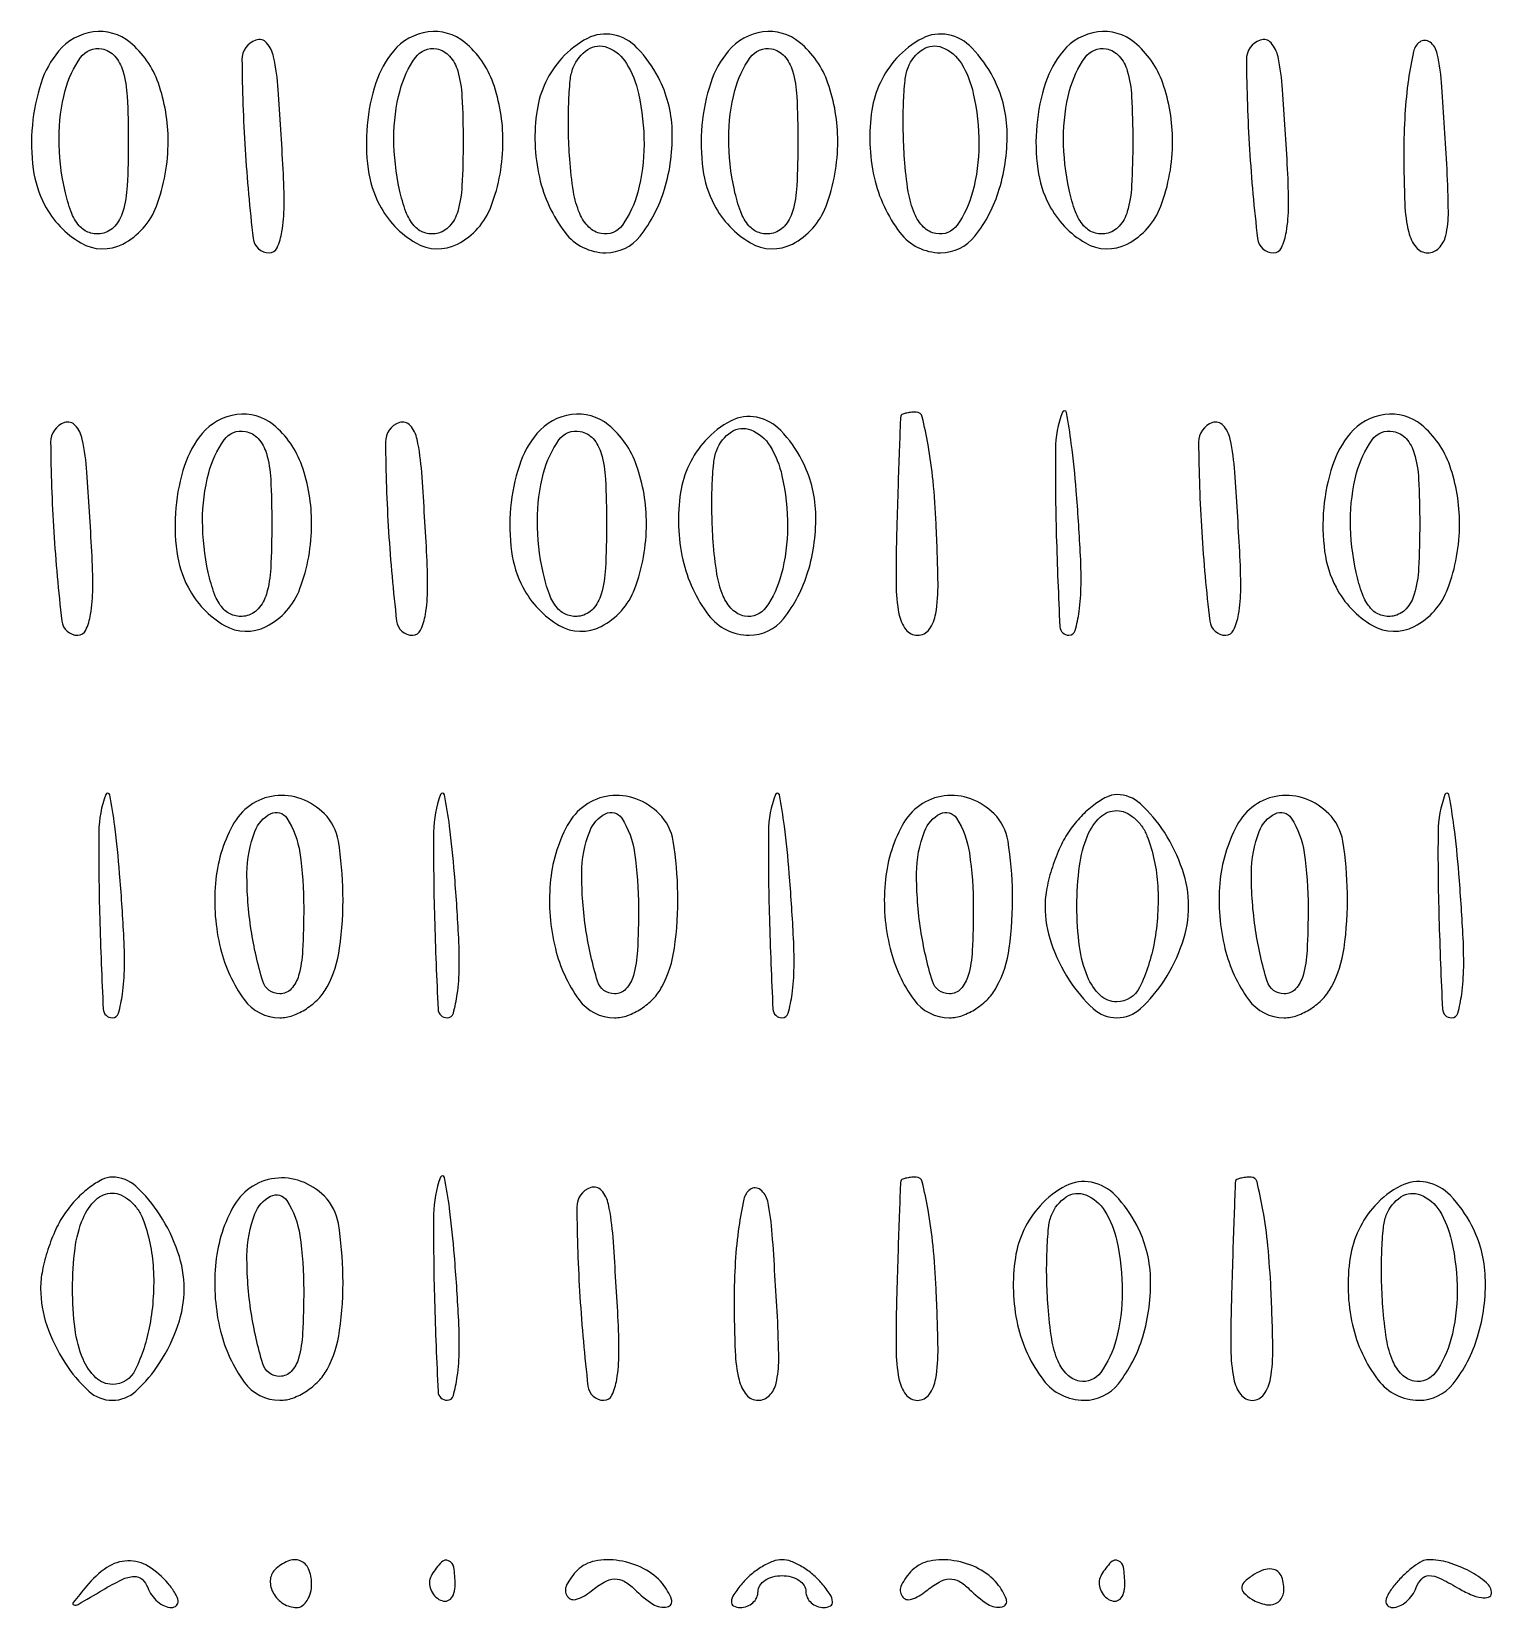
# Model space of a CAD drawing. Extents: x 3 to 461, y 1 to 447.
# Drawn here: x 168.4 to 260, y 252 to 350.9 of the extents above; entities that cross this region are included whole.
import ezdxf

# ---------------------------------------------------------------- set-up
doc = ezdxf.new("R2010")
doc.units = 0

msp = doc.modelspace()

# ---------------------------------------------------------------- linework, layer by layer
for points in [[(170.128383, 349.654692, 0.094502), (169.029005, 347.662605, 0.056296), (168.480181, 345.001153, 0.055896), (168.537255, 342.255785, 0.087426), (169.249263, 340.008858, 0.141095), (171.527863, 337.619235, 0.256504), (174.150066, 337.549324, 0.186428), (176.262851, 339.926188, 0.089745), (177, 344, 0.083882), (176.383884, 347.646661, 0.137736), (174.606715, 350.197571, 0.207897), (172.303572, 350.856354, 0.188878)], [(182.5, 350.346807, 0.322756), (181.629225, 349.118613, 0.013709), (181.826833, 343.488755, 0.013518), (182.329002, 337.895218, 0.380316), (183.335327, 336.999378, 0.293132), (183.829433, 337.315913, 0.066457), (184.135998, 338.313894, 0.040687), (184.271923, 339.928477, 0.014401), (184.211239, 342.249378, 0.003469), (183.902462, 347.233127, 0.034877), (183.614867, 349.295715, 0.129863), (183.175309, 350.168494, 0.302673)], [(191.128383, 349.654692, 0.094502), (190.029005, 347.662605, 0.056296), (189.480181, 345.001153, 0.055896), (189.537255, 342.255785, 0.087426), (190.249263, 340.008858, 0.141095), (192.527863, 337.619235, 0.256504), (195.150066, 337.549324, 0.186428), (197.262851, 339.926188, 0.089745), (198, 344, 0.083882), (197.383884, 347.646661, 0.137736), (195.606715, 350.197571, 0.207897), (193.303572, 350.856354, 0.188878)], [(201.688493, 349.208283, 0.146573), (200.136518, 345.949737, 0.094226), (200.281883, 341.735413, 0.106996), (201.895251, 338.268519, 0.234686), (204.448984, 337, 0.229487), (206.59742, 338.040897, 0.094441), (208.130897, 340.98537, 0.08186), (208.613628, 344.722252, 0.112064), (207.750737, 347.991142, 0.070025), (206.423297, 349.846215, 0.154137), (204.912836, 350.679258, 0.170459), (203.30555, 350.453521, 0.089746)], [(212.128383, 349.654692, 0.094502), (211.029005, 347.662605, 0.056296), (210.480181, 345.001153, 0.055896), (210.537255, 342.255785, 0.087426), (211.249263, 340.008858, 0.141095), (213.527863, 337.619235, 0.256504), (216.150066, 337.549324, 0.186428), (218.262851, 339.926188, 0.089745), (219, 344, 0.083882), (218.383884, 347.646661, 0.137736), (216.606715, 350.197571, 0.207897), (214.303572, 350.856354, 0.188878)], [(222.688493, 349.208283, 0.146573), (221.136518, 345.949737, 0.094226), (221.281883, 341.735413, 0.106996), (222.895251, 338.268519, 0.234686), (225.448984, 337, 0.229487), (227.59742, 338.040897, 0.094441), (229.130897, 340.98537, 0.08186), (229.613628, 344.722252, 0.112064), (228.750737, 347.991142, 0.070025), (227.423297, 349.846215, 0.154137), (225.912836, 350.679258, 0.170459), (224.30555, 350.453521, 0.089746)], [(233.128383, 349.654692, 0.094502), (232.029005, 347.662605, 0.056296), (231.480181, 345.001153, 0.055896), (231.537255, 342.255785, 0.087426), (232.249263, 340.008858, 0.141095), (234.527863, 337.619235, 0.256504), (237.150066, 337.549324, 0.186428), (239.262851, 339.926188, 0.089745), (240, 344, 0.083882), (239.383884, 347.646661, 0.137736), (237.606715, 350.197571, 0.207897), (235.303572, 350.856354, 0.188878)], [(245.5, 350.346807, 0.322756), (244.629225, 349.118613, 0.013709), (244.826833, 343.488755, 0.013518), (245.329002, 337.895218, 0.380316), (246.335327, 336.999378, 0.293132), (246.829433, 337.315913, 0.066457), (247.135998, 338.313894, 0.040687), (247.271923, 339.928477, 0.014401), (247.211239, 342.249378, 0.003469), (246.902462, 347.233127, 0.034877), (246.614867, 349.295715, 0.129863), (246.175309, 350.168494, 0.302673)], [(255.5, 350.224355, 0.184699), (255.107947, 349.624161, 0.017745), (254.79375, 347.876306, 0.020716), (254.572865, 345.69568, 0.014882), (254.5, 343.248177, 0.009975), (254.56348, 340.066693, 0.048945), (254.809934, 338.288372, 0.111046), (255.273479, 337.344973, 0.227219), (256, 336.997555, 0.202174), (256.708203, 337.296787, 0.137198), (257.133048, 338.07564, 0.058818), (257.296213, 339.56433, 0.011652), (257.211239, 342.249378, 0.003302), (256.892537, 347.421329, 0.035821), (256.601458, 349.49047, 0.175802), (256.149353, 350.212521, 0.334226)], [(174.5, 344, -0.012749), (174.428621, 341.201057, -0.057027), (174.159655, 339.585016, -0.114121), (173.64899, 338.663679, -0.163219), (172.841682, 338.208027, -0.130598), (172.06031, 338.262399, -0.134895), (171.420073, 338.69794, -0.089246), (170.910571, 339.573055, -0.033266), (170.512227, 340.944332, -0.053417), (170.157413, 344.172515, -0.065138), (170.543156, 347.185079, -0.089595), (171.507853, 349.254832, -0.294654), (172.841682, 349.791973, -0.163219), (173.64899, 349.336321, -0.114121), (174.159655, 348.414984, -0.057027), (174.428621, 346.798943, -0.012749)], [(195.5, 344, -0.012749), (195.428621, 341.201057, -0.057027), (195.159655, 339.585016, -0.114121), (194.64899, 338.663679, -0.163219), (193.841682, 338.208027, -0.130598), (193.06031, 338.262399, -0.134895), (192.420073, 338.69794, -0.089246), (191.910571, 339.573055, -0.033266), (191.512227, 340.944332, -0.053417), (191.157413, 344.172515, -0.065138), (191.543156, 347.185079, -0.089595), (192.507853, 349.254832, -0.294654), (193.841682, 349.791973, -0.163219), (194.64899, 349.336321, -0.114121), (195.159655, 348.414984, -0.057027), (195.428621, 346.798943, -0.012749)], [(206.5, 347, -0.054125), (206.846857, 343.802643, -0.06511), (206.454802, 340.806647, -0.088961), (205.488179, 338.740628, -0.293799), (204.158318, 338.202959, -0.150415), (203.3844, 338.611687, -0.097019), (202.813491, 339.459076, -0.060694), (202.421332, 340.832132, -0.021306), (202.186912, 342.873031, -0.013057), (202.106103, 344.642233, -0.014399), (202.121982, 346.356317, -0.013886), (202.218065, 347.813788, -0.068308), (202.405527, 348.614404, -0.156254), (203.323686, 349.758186, -0.244706), (204.551104, 349.886804, -0.164407), (205.752888, 348.871529, -0.081989)], [(216.5, 344, -0.012749), (216.428621, 341.201057, -0.057027), (216.159655, 339.585016, -0.114121), (215.64899, 338.663679, -0.163219), (214.841682, 338.208027, -0.130598), (214.06031, 338.262399, -0.134895), (213.420073, 338.69794, -0.089246), (212.910571, 339.573055, -0.033266), (212.512227, 340.944332, -0.053417), (212.157413, 344.172515, -0.065138), (212.543156, 347.185079, -0.089595), (213.507853, 349.254832, -0.294654), (214.841682, 349.791973, -0.163219), (215.64899, 349.336321, -0.114121), (216.159655, 348.414984, -0.057027), (216.428621, 346.798943, -0.012749)], [(227.5, 347, -0.054125), (227.846857, 343.802643, -0.06511), (227.454802, 340.806647, -0.088961), (226.488179, 338.740628, -0.293799), (225.158318, 338.202959, -0.150415), (224.3844, 338.611687, -0.097019), (223.813491, 339.459076, -0.060694), (223.421332, 340.832132, -0.021306), (223.186912, 342.873031, -0.013057), (223.106103, 344.642233, -0.014399), (223.121982, 346.356317, -0.013886), (223.218065, 347.813788, -0.068308), (223.405527, 348.614404, -0.156254), (224.323686, 349.758186, -0.244706), (225.551104, 349.886804, -0.164407), (226.752888, 348.871529, -0.081989)], [(237.5, 344, -0.012749), (237.428621, 341.201057, -0.057027), (237.159655, 339.585016, -0.114121), (236.64899, 338.663679, -0.163219), (235.841682, 338.208027, -0.130598), (235.06031, 338.262399, -0.134895), (234.420073, 338.69794, -0.089246), (233.910571, 339.573055, -0.033266), (233.512227, 340.944332, -0.053417), (233.157413, 344.172515, -0.065138), (233.543156, 347.185079, -0.089595), (234.507853, 349.254832, -0.294654), (235.841682, 349.791973, -0.163219), (236.64899, 349.336321, -0.114121), (237.159655, 348.414984, -0.057027), (237.428621, 346.798943, -0.012749)], [(170.5, 326.346807, 0.322756), (169.629225, 325.118613, 0.013709), (169.826833, 319.488755, 0.013518), (170.329002, 313.895218, 0.380316), (171.335327, 312.999378, 0.293132), (171.829433, 313.315913, 0.066457), (172.135998, 314.313894, 0.040687), (172.271923, 315.928477, 0.014401), (172.211239, 318.249378, 0.003469), (171.902462, 323.233127, 0.034877), (171.614867, 325.295715, 0.129863), (171.175309, 326.168494, 0.302673)], [(179.128383, 325.654692, 0.094502), (178.029005, 323.662605, 0.056296), (177.480181, 321.001153, 0.055896), (177.537255, 318.255785, 0.087426), (178.249263, 316.008858, 0.141095), (180.527863, 313.619235, 0.256504), (183.150066, 313.549324, 0.186428), (185.262851, 315.926188, 0.089745), (186, 320, 0.083882), (185.383884, 323.646661, 0.137736), (183.606715, 326.197571, 0.207897), (181.303572, 326.856354, 0.188878)], [(191.5, 326.346807, 0.322756), (190.629225, 325.118613, 0.013709), (190.826833, 319.488755, 0.013518), (191.329002, 313.895218, 0.380316), (192.335327, 312.999378, 0.293132), (192.829433, 313.315913, 0.066457), (193.135998, 314.313894, 0.040687), (193.271923, 315.928477, 0.014401), (193.211239, 318.249378, 0.003469), (192.902462, 323.233127, 0.034877), (192.614867, 325.295715, 0.129863), (192.175309, 326.168494, 0.302673)], [(200.128383, 325.654692, 0.094502), (199.029005, 323.662605, 0.056296), (198.480181, 321.001153, 0.055896), (198.537255, 318.255785, 0.087426), (199.249263, 316.008858, 0.141095), (201.527863, 313.619235, 0.256504), (204.150066, 313.549324, 0.186428), (206.262851, 315.926188, 0.089745), (207, 320, 0.083882), (206.383884, 323.646661, 0.137736), (204.606715, 326.197571, 0.207897), (202.303572, 326.856354, 0.188878)], [(210.688493, 325.208283, 0.146573), (209.136518, 321.949737, 0.094226), (209.281883, 317.735413, 0.106996), (210.895251, 314.268519, 0.234686), (213.448984, 313, 0.229487), (215.59742, 314.040897, 0.094441), (217.130897, 316.98537, 0.08186), (217.613628, 320.722252, 0.112064), (216.750737, 323.991142, 0.070025), (215.423297, 325.846215, 0.154137), (213.912836, 326.679258, 0.170459), (212.30555, 326.453521, 0.089746)], [(222.948969, 326.75, 0.041225), (222.925395, 326.552751, 0.000213), (222.854482, 324.590464, 0.000953), (222.778922, 322.355126, 0.000604), (222.698969, 319.749453, 0.008385), (222.654197, 316.223465, 0.046603), (222.837795, 314.340736, 0.113805), (223.271336, 313.361997, 0.235737), (224, 312.9972, 0.240193), (224.728644, 313.367617, 0.11645), (225.143782, 314.357314, 0.045576), (225.287215, 316.286166, 0.007631), (225.167941, 319.997747, 0.012277), (224.97449, 322.682188, 0.020043), (224.663779, 324.943088, 0.014965), (224.294937, 326.703073, 0.34652), (223.917941, 327, 0.025607), (223.562603, 326.98179, 0.037541), (223.254655, 326.926562, 0.042043), (223.026543, 326.846759, 0.241769)], [(233.085151, 327, 0.087437), (232.651789, 324.669279, 0.009757), (232.706602, 319.246725, 0.004642), (232.928602, 313.543378, 0.400147), (233.5, 312.998831, 0.336411), (233.886905, 313.292325, 0.034554), (234.13417, 314.489231, 0.030884), (234.256808, 316.168701, 0.016523), (234.211239, 318.249378, 0.005952), (233.955966, 322.062615, 0.012309), (233.647873, 325.032599, 0.015502), (233.335815, 326.978859, 0.757581)], [(242.5, 326.346807, 0.322756), (241.629225, 325.118613, 0.013709), (241.826833, 319.488755, 0.013518), (242.329002, 313.895218, 0.380316), (243.335327, 312.999378, 0.293132), (243.829433, 313.315913, 0.066457), (244.135998, 314.313894, 0.040687), (244.271923, 315.928477, 0.014401), (244.211239, 318.249378, 0.003469), (243.902462, 323.233127, 0.034877), (243.614867, 325.295715, 0.129863), (243.175309, 326.168494, 0.302673)], [(251.128383, 325.654692, 0.094502), (250.029005, 323.662605, 0.056296), (249.480181, 321.001153, 0.055896), (249.537255, 318.255785, 0.087426), (250.249263, 316.008858, 0.141095), (252.527863, 313.619235, 0.256504), (255.150066, 313.549324, 0.186428), (257.262851, 315.926188, 0.089745), (258, 320, 0.083882), (257.383884, 323.646661, 0.137736), (255.606715, 326.197571, 0.207897), (253.303572, 326.856354, 0.188878)], [(183.5, 320, -0.012749), (183.428621, 317.201057, -0.057027), (183.159655, 315.585016, -0.114121), (182.64899, 314.663679, -0.163219), (181.841682, 314.208027, -0.130598), (181.06031, 314.262399, -0.134895), (180.420073, 314.69794, -0.089246), (179.910571, 315.573055, -0.033266), (179.512227, 316.944332, -0.053417), (179.157413, 320.172515, -0.065138), (179.543156, 323.185079, -0.089595), (180.507853, 325.254832, -0.294654), (181.841682, 325.791973, -0.163219), (182.64899, 325.336321, -0.114121), (183.159655, 324.414984, -0.057027), (183.428621, 322.798943, -0.012749)], [(204.5, 320, -0.012749), (204.428621, 317.201057, -0.057027), (204.159655, 315.585016, -0.114121), (203.64899, 314.663679, -0.163219), (202.841682, 314.208027, -0.130598), (202.06031, 314.262399, -0.134895), (201.420073, 314.69794, -0.089246), (200.910571, 315.573055, -0.033266), (200.512227, 316.944332, -0.053417), (200.157413, 320.172515, -0.065138), (200.543156, 323.185079, -0.089595), (201.507853, 325.254832, -0.294654), (202.841682, 325.791973, -0.163219), (203.64899, 325.336321, -0.114121), (204.159655, 324.414984, -0.057027), (204.428621, 322.798943, -0.012749)], [(215.5, 323, -0.054125), (215.846857, 319.802643, -0.06511), (215.454802, 316.806647, -0.088961), (214.488179, 314.740628, -0.293799), (213.158318, 314.202959, -0.150415), (212.3844, 314.611687, -0.097019), (211.813491, 315.459076, -0.060694), (211.421332, 316.832132, -0.021306), (211.186912, 318.873031, -0.013057), (211.106103, 320.642233, -0.014399), (211.121982, 322.356317, -0.013886), (211.218065, 323.813788, -0.068308), (211.405527, 324.614404, -0.156254), (212.323686, 325.758186, -0.244706), (213.551104, 325.886804, -0.164407), (214.752888, 324.871529, -0.081989)], [(255.5, 320, -0.012749), (255.428621, 317.201057, -0.057027), (255.159655, 315.585016, -0.114121), (254.64899, 314.663679, -0.163219), (253.841682, 314.208027, -0.130598), (253.06031, 314.262399, -0.134895), (252.420073, 314.69794, -0.089246), (251.910571, 315.573055, -0.033266), (251.512227, 316.944332, -0.053417), (251.157413, 320.172515, -0.065138), (251.543156, 323.185079, -0.089595), (252.507853, 325.254832, -0.294654), (253.841682, 325.791973, -0.163219), (254.64899, 325.336321, -0.114121), (255.159655, 324.414984, -0.057027), (255.428621, 322.798943, -0.012749)], [(173.085151, 303, 0.087437), (172.651789, 300.669279, 0.009757), (172.706602, 295.246725, 0.004642), (172.928602, 289.543378, 0.400147), (173.5, 288.998831, 0.336411), (173.886905, 289.292325, 0.034554), (174.13417, 290.489231, 0.030884), (174.256808, 292.168701, 0.016523), (174.211239, 294.249378, 0.005952), (173.955966, 298.062615, 0.012309), (173.647873, 301.032599, 0.015502), (173.335815, 302.978859, 0.757581)], [(181.035184, 301.065741, 0.102467), (179.961603, 297.430656, 0.081153), (180.285668, 293.336995, 0.096792), (181.767299, 290.139596, 0.240451), (184, 289, 0.087112), (184.814841, 289.14305, 0.057687), (185.666888, 289.568188, 0.056109), (186.425485, 290.194495, 0.069395), (186.964816, 290.934259, 0.089), (187.755213, 293.369292, 0.037893), (187.963495, 296.803088, 0.036114), (187.675941, 300.08613, 0.157748), (186.8, 301.8, 0.10819), (185.338635, 302.736392, 0.120833), (183.679399, 302.926055, 0.123406), (182.146845, 302.32765, 0.115908)], [(194.085151, 303, 0.087437), (193.651789, 300.669279, 0.009757), (193.706602, 295.246725, 0.004642), (193.928602, 289.543378, 0.400147), (194.5, 288.998831, 0.336411), (194.886905, 289.292325, 0.034554), (195.13417, 290.489231, 0.030884), (195.256808, 292.168701, 0.016523), (195.211239, 294.249378, 0.005952), (194.955966, 298.062615, 0.012309), (194.647873, 301.032599, 0.015502), (194.335815, 302.978859, 0.757581)], [(202.035184, 301.065741, 0.102467), (200.961603, 297.430656, 0.081153), (201.285668, 293.336995, 0.096792), (202.767299, 290.139596, 0.240451), (205, 289, 0.087112), (205.814841, 289.14305, 0.057687), (206.666888, 289.568188, 0.056109), (207.425485, 290.194495, 0.069395), (207.964816, 290.934259, 0.089), (208.755213, 293.369292, 0.037893), (208.963495, 296.803088, 0.036114), (208.675941, 300.08613, 0.157748), (207.8, 301.8, 0.10819), (206.338635, 302.736392, 0.120833), (204.679399, 302.926055, 0.123406), (203.146845, 302.32765, 0.115908)], [(215.085151, 303, 0.087437), (214.651789, 300.669279, 0.009757), (214.706602, 295.246725, 0.004642), (214.928602, 289.543378, 0.400147), (215.5, 288.998831, 0.336411), (215.886905, 289.292325, 0.034554), (216.13417, 290.489231, 0.030884), (216.256808, 292.168701, 0.016523), (216.211239, 294.249378, 0.005952), (215.955966, 298.062615, 0.012309), (215.647873, 301.032599, 0.015502), (215.335815, 302.978859, 0.757581)], [(223.035184, 301.065741, 0.102467), (221.961603, 297.430656, 0.081153), (222.285668, 293.336995, 0.096792), (223.767299, 290.139596, 0.240451), (226, 289, 0.087112), (226.814841, 289.14305, 0.057687), (227.666888, 289.568188, 0.056109), (228.425485, 290.194495, 0.069395), (228.964816, 290.934259, 0.089), (229.755213, 293.369292, 0.037893), (229.963495, 296.803088, 0.036114), (229.675941, 300.08613, 0.157748), (228.8, 301.8, 0.10819), (227.338635, 302.736392, 0.120833), (225.679399, 302.926055, 0.123406), (224.146845, 302.32765, 0.115908)], [(233.556704, 300.777494, 0.044665), (232.960362, 299.740155, 0.029378), (232.457282, 298.457321, 0.029541), (232.112573, 297.139961, 0.049256), (232, 296, 0.08296), (232.384051, 293.701247, 0.060137), (233.517914, 291.361199, 0.064438), (235.022747, 289.574726, 0.187674), (236.5, 289, 0.187674), (237.977253, 289.574726, 0.064438), (239.482086, 291.361199, 0.060137), (240.615949, 293.701247, 0.08296), (241, 296, 0.08296), (240.615949, 298.298753, 0.060137), (239.482086, 300.638801, 0.064438), (237.977253, 302.425274, 0.187674), (236.5, 303, 0.118749), (235.858798, 302.845537, 0.043522), (235.063438, 302.347139, 0.040112), (234.254788, 301.627905, 0.038184)], [(244.035184, 301.065741, 0.102467), (242.961603, 297.430656, 0.081153), (243.285668, 293.336995, 0.096792), (244.767299, 290.139596, 0.240451), (247, 289, 0.087112), (247.814841, 289.14305, 0.057687), (248.666888, 289.568188, 0.056109), (249.425485, 290.194495, 0.069395), (249.964816, 290.934259, 0.089), (250.755213, 293.369292, 0.037893), (250.963495, 296.803088, 0.036114), (250.675941, 300.08613, 0.157748), (249.8, 301.8, 0.10819), (248.338635, 302.736392, 0.120833), (246.679399, 302.926055, 0.123406), (245.146845, 302.32765, 0.115908)], [(257.085151, 303, 0.087437), (256.651789, 300.669279, 0.009757), (256.706602, 295.246725, 0.004642), (256.928602, 289.543378, 0.400147), (257.5, 288.998831, 0.336411), (257.886905, 289.292325, 0.034554), (258.13417, 290.489231, 0.030884), (258.256808, 292.168701, 0.016523), (258.211239, 294.249378, 0.005952), (257.955966, 298.062615, 0.012309), (257.647873, 301.032599, 0.015502), (257.335815, 302.978859, 0.757581)], [(185.5, 295.916667, -0.012409), (185.432981, 293.216686, -0.055186), (185.180769, 291.652778, -0.119089), (184.714204, 290.813188, -0.209622), (184, 290.5, -0.330718), (182.93144, 291.293583, -0.035307), (182.205859, 294.498684, -0.039267), (181.943035, 298.065474, -0.090614), (182.437438, 300.697562, -0.183417), (183.423445, 301.801104, -0.387822), (184.444309, 301.528284, -0.10731), (185.255965, 299.344995, -0.035546)], [(206.5, 295.916667, -0.012409), (206.432981, 293.216686, -0.055186), (206.180769, 291.652778, -0.119089), (205.714204, 290.813188, -0.209622), (205, 290.5, -0.330718), (203.93144, 291.293583, -0.035307), (203.205859, 294.498684, -0.039267), (202.943035, 298.065474, -0.090614), (203.437438, 300.697562, -0.183417), (204.423445, 301.801104, -0.387822), (205.444309, 301.528284, -0.10731), (206.255965, 299.344995, -0.035546)], [(227.5, 295.916667, -0.012409), (227.432981, 293.216686, -0.055186), (227.180769, 291.652778, -0.119089), (226.714204, 290.813188, -0.209622), (226, 290.5, -0.330718), (224.93144, 291.293583, -0.035307), (224.205859, 294.498684, -0.039267), (223.943035, 298.065474, -0.090614), (224.437438, 300.697562, -0.183417), (225.423445, 301.801104, -0.387822), (226.444309, 301.528284, -0.10731), (227.255965, 299.344995, -0.035546)], [(238.393011, 300.418213, -0.077848), (239.067957, 297.267426, -0.058914), (238.848321, 293.732228, -0.066921), (237.930747, 290.900765, -0.288574), (236.5, 290, -0.193661), (235.457969, 290.419329, -0.103071), (234.660311, 291.584745, -0.067458), (234.15885, 293.469182, -0.031352), (234, 296, -0.031352), (234.15885, 298.530818, -0.067458), (234.660311, 300.415255, -0.103071), (235.457969, 301.580671, -0.193661), (236.5, 302, -0.108103), (237.036953, 301.882535, -0.066431), (237.586556, 301.53535, -0.061865), (238.064978, 301.022986, -0.065386)], [(248.5, 295.916667, -0.012409), (248.432981, 293.216686, -0.055186), (248.180769, 291.652778, -0.119089), (247.714204, 290.813188, -0.209622), (247, 290.5, -0.330718), (245.93144, 291.293583, -0.035307), (245.205859, 294.498684, -0.039267), (244.943035, 298.065474, -0.090614), (245.437438, 300.697562, -0.183417), (246.423445, 301.801104, -0.387822), (247.444309, 301.528284, -0.10731), (248.255965, 299.344995, -0.035546)], [(170.556704, 276.777494, 0.044665), (169.960362, 275.740155, 0.029378), (169.457282, 274.457321, 0.029541), (169.112573, 273.139961, 0.049256), (169, 272, 0.08296), (169.384051, 269.701247, 0.060137), (170.517914, 267.361199, 0.064438), (172.022747, 265.574726, 0.187674), (173.5, 265, 0.187674), (174.977253, 265.574726, 0.064438), (176.482086, 267.361199, 0.060137), (177.615949, 269.701247, 0.08296), (178, 272, 0.08296), (177.615949, 274.298753, 0.060137), (176.482086, 276.638801, 0.064438), (174.977253, 278.425274, 0.187674), (173.5, 279, 0.118749), (172.858798, 278.845537, 0.043522), (172.063438, 278.347139, 0.040112), (171.254788, 277.627905, 0.038184)], [(181.035184, 277.065741, 0.102467), (179.961603, 273.430656, 0.081153), (180.285668, 269.336995, 0.096792), (181.767299, 266.139596, 0.240451), (184, 265, 0.087112), (184.814841, 265.14305, 0.057687), (185.666888, 265.568188, 0.056109), (186.425485, 266.194495, 0.069395), (186.964816, 266.934259, 0.089), (187.755213, 269.369292, 0.037893), (187.963495, 272.803088, 0.036114), (187.675941, 276.08613, 0.157748), (186.8, 277.8, 0.10819), (185.338635, 278.736392, 0.120833), (183.679399, 278.926055, 0.123406), (182.146845, 278.32765, 0.115908)], [(194.085151, 279, 0.087437), (193.651789, 276.669279, 0.009757), (193.706602, 271.246725, 0.004642), (193.928602, 265.543378, 0.400147), (194.5, 264.998831, 0.336411), (194.886905, 265.292325, 0.034554), (195.13417, 266.489231, 0.030884), (195.256808, 268.168701, 0.016523), (195.211239, 270.249378, 0.005952), (194.955966, 274.062615, 0.012309), (194.647873, 277.032599, 0.015502), (194.335815, 278.978859, 0.757581)], [(222.948969, 278.75, 0.041225), (222.925395, 278.552751, 0.000213), (222.854482, 276.590464, 0.000953), (222.778922, 274.355126, 0.000604), (222.698969, 271.749453, 0.008385), (222.654197, 268.223465, 0.046603), (222.837795, 266.340736, 0.113805), (223.271336, 265.361997, 0.235737), (224, 264.9972, 0.240193), (224.728644, 265.367617, 0.11645), (225.143782, 266.357314, 0.045576), (225.287215, 268.286166, 0.007631), (225.167941, 271.997747, 0.012277), (224.97449, 274.682188, 0.020043), (224.663779, 276.943088, 0.014965), (224.294937, 278.703073, 0.34652), (223.917941, 279, 0.025607), (223.562603, 278.98179, 0.037541), (223.254655, 278.926562, 0.042043), (223.026543, 278.846759, 0.241769)], [(243.948969, 278.75, 0.041225), (243.925395, 278.552751, 0.000213), (243.854482, 276.590464, 0.000953), (243.778922, 274.355126, 0.000604), (243.698969, 271.749453, 0.008385), (243.654197, 268.223465, 0.046603), (243.837795, 266.340736, 0.113805), (244.271336, 265.361997, 0.235737), (245, 264.9972, 0.240193), (245.728644, 265.367617, 0.11645), (246.143782, 266.357314, 0.045576), (246.287215, 268.286166, 0.007631), (246.167941, 271.997747, 0.012277), (245.97449, 274.682188, 0.020043), (245.663779, 276.943088, 0.014965), (245.294937, 278.703073, 0.34652), (244.917941, 279, 0.025607), (244.562603, 278.98179, 0.037541), (244.254655, 278.926562, 0.042043), (244.026543, 278.846759, 0.241769)], [(175.393011, 276.418213, -0.077848), (176.067957, 273.267426, -0.058914), (175.848321, 269.732228, -0.066921), (174.930747, 266.900765, -0.288574), (173.5, 266, -0.193661), (172.457969, 266.419329, -0.103071), (171.660311, 267.584745, -0.067458), (171.15885, 269.469182, -0.031352), (171, 272, -0.031352), (171.15885, 274.530818, -0.067458), (171.660311, 276.415255, -0.103071), (172.457969, 277.580671, -0.193661), (173.5, 278, -0.108103), (174.036953, 277.882535, -0.066431), (174.586556, 277.53535, -0.061865), (175.064978, 277.022986, -0.065386)], [(185.5, 271.916667, -0.012409), (185.432981, 269.216686, -0.055186), (185.180769, 267.652778, -0.119089), (184.714204, 266.813188, -0.209622), (184, 266.5, -0.330718), (182.93144, 267.293583, -0.035307), (182.205859, 270.498684, -0.039267), (181.943035, 274.065474, -0.090614), (182.437438, 276.697562, -0.183417), (183.423445, 277.801104, -0.387822), (184.444309, 277.528284, -0.10731), (185.255965, 275.344995, -0.035546)], [(203.5, 278.346807, 0.322756), (202.629225, 277.118613, 0.013709), (202.826833, 271.488755, 0.013518), (203.329002, 265.895218, 0.380316), (204.335327, 264.999378, 0.293132), (204.829433, 265.315913, 0.066457), (205.135998, 266.313894, 0.040687), (205.271923, 267.928477, 0.014401), (205.211239, 270.249378, 0.003469), (204.902462, 275.233127, 0.034877), (204.614867, 277.295715, 0.129863), (204.175309, 278.168494, 0.302673)], [(213.5, 278.224355, 0.184699), (213.107947, 277.624161, 0.017745), (212.79375, 275.876306, 0.020716), (212.572865, 273.69568, 0.014882), (212.5, 271.248177, 0.009975), (212.56348, 268.066693, 0.048945), (212.809934, 266.288372, 0.111046), (213.273479, 265.344973, 0.227219), (214, 264.997555, 0.202174), (214.708203, 265.296787, 0.137198), (215.133048, 266.07564, 0.058818), (215.296213, 267.56433, 0.011652), (215.211239, 270.249378, 0.003302), (214.892537, 275.421329, 0.035821), (214.601458, 277.49047, 0.175802), (214.149353, 278.212521, 0.334226)], [(231.688493, 277.208283, 0.146573), (230.136518, 273.949737, 0.094226), (230.281883, 269.735413, 0.106996), (231.895251, 266.268519, 0.234686), (234.448984, 265, 0.229487), (236.59742, 266.040897, 0.094441), (238.130897, 268.98537, 0.08186), (238.613628, 272.722252, 0.112064), (237.750737, 275.991142, 0.070025), (236.423297, 277.846215, 0.154137), (234.912836, 278.679258, 0.170459), (233.30555, 278.453521, 0.089746)], [(236.5, 275, -0.054125), (236.846857, 271.802643, -0.06511), (236.454802, 268.806647, -0.088961), (235.488179, 266.740628, -0.293799), (234.158318, 266.202959, -0.150415), (233.3844, 266.611687, -0.097019), (232.813491, 267.459076, -0.060694), (232.421332, 268.832132, -0.021306), (232.186912, 270.873031, -0.013057), (232.106103, 272.642233, -0.014399), (232.121982, 274.356317, -0.013886), (232.218065, 275.813788, -0.068308), (232.405527, 276.614404, -0.156254), (233.323686, 277.758186, -0.244706), (234.551104, 277.886804, -0.164407), (235.752888, 276.871529, -0.081989)], [(252.688493, 277.208283, 0.146573), (251.136518, 273.949737, 0.094226), (251.281883, 269.735413, 0.106996), (252.895251, 266.268519, 0.234686), (255.448984, 265, 0.229487), (257.59742, 266.040897, 0.094441), (259.130897, 268.98537, 0.08186), (259.613628, 272.722252, 0.112064), (258.750737, 275.991142, 0.070025), (257.423297, 277.846215, 0.154137), (255.912836, 278.679258, 0.170459), (254.30555, 278.453521, 0.089746)], [(257.5, 275, -0.054125), (257.846857, 271.802643, -0.06511), (257.454802, 268.806647, -0.088961), (256.488179, 266.740628, -0.293799), (255.158318, 266.202959, -0.150415), (254.3844, 266.611687, -0.097019), (253.813491, 267.459076, -0.060694), (253.421332, 268.832132, -0.021306), (253.186912, 270.873031, -0.013057), (253.106103, 272.642233, -0.014399), (253.121982, 274.356317, -0.013886), (253.218065, 275.813788, -0.068308), (253.405527, 276.614404, -0.156254), (254.323686, 277.758186, -0.244706), (255.551104, 277.886804, -0.164407), (256.752888, 276.871529, -0.081989)], [(171.872445, 253.339345, 0.005335), (171.035173, 252.303948, 0.545348), (171.085182, 252.157567, 0.194426), (171.355925, 252.195997, 0.002466), (172.880653, 253.089345, -0.020023), (174.108486, 253.751978, -0.099881), (174.862047, 253.94901, -0.199862), (175.361161, 253.773642, -0.123354), (175.713987, 253.25, 0.067931), (175.964666, 252.772121, 0.063735), (176.338931, 252.367188, 0.068108), (176.774716, 252.093102, 0.10676), (177.205778, 252, 0.190254), (177.518042, 252.123281, 0.243419), (177.619997, 252.410393, 0.10688), (177.448246, 252.881953, 0.032634), (177, 253.5, 0.081229), (175.756776, 254.581561, 0.14735), (174.465986, 254.9267, 0.141139), (173.159815, 254.505781, 0.072116)], [(183.693853, 254.36052, 0.191124), (183.401415, 253.683432, 0.139481), (183.603969, 252.880661, 0.123736), (184.230079, 252.235684, 0.139398), (185.059017, 252, 0.156819), (185.417907, 252.1154, 0.097386), (185.723586, 252.440625, 0.079459), (185.929934, 252.926402, 0.06085), (186, 253.5, 0.103624), (185.806289, 254.424643, 0.202875), (185.269246, 254.932483, 0.1934), (184.508765, 254.913511, 0.094876)], [(193.542705, 254.069098, 0.108373), (193.401101, 253.665803, 0.099685), (193.434921, 253.22714, 0.095498), (193.639411, 252.820631, 0.090427), (193.983688, 252.510081, 0.136093), (194.36964, 252.397824, 0.190788), (194.701458, 252.524436, 0.140899), (194.925389, 252.890269, 0.067432), (195, 253.440983, 0.039415), (194.914842, 254.519563, 0.25701), (194.592818, 254.933879, 0.315493), (194.13314, 254.838655, 0.050477)], [(202.666667, 254.333333, 0.077378), (201.992677, 253.41078, 0.274059), (202.033832, 252.707839, 0.340989), (202.620344, 252.513421, 0.089124), (203.542382, 253.035174, -0.042065), (204.349766, 253.597843, -0.120388), (205.00167, 253.788793, -0.141388), (205.60338, 253.644351, -0.067324), (206.242382, 253.157618, 0.051065), (207.406916, 252.20942, 0.195875), (208.305828, 252.032377, 0.462041), (208.572651, 252.506314, 0.085166), (208, 253.5, 0.101615), (206.833714, 254.434552, 0.079669), (205.288411, 254.936377, 0.085257), (203.76656, 254.913385, 0.151183)], [(213, 253.5, 0.024942), (212.48229, 252.808783, 0.128583), (212.325424, 252.361364, 0.300026), (212.467821, 252.101643, 0.122183), (212.877555, 252, 0.087854), (213.306129, 252.075889, 0.094595), (213.670282, 252.29375, 0.100072), (213.913879, 252.618517, 0.111474), (214, 253, -0.148195), (214.115568, 253.381354, -0.098894), (214.440625, 253.70625, -0.082425), (214.926543, 253.925306, -0.064853), (215.5, 254, -0.064853), (216.073457, 253.925306, -0.082425), (216.559375, 253.70625, -0.098894), (216.884432, 253.381354, -0.148195), (217, 253, 0.111474), (217.086121, 252.618517, 0.100072), (217.329718, 252.29375, 0.094595), (217.693871, 252.075889, 0.087854), (218.122445, 252, 0.122183), (218.532179, 252.101643, 0.300026), (218.674576, 252.361364, 0.128583), (218.51771, 252.808783, 0.024942), (218, 253.5, 0.044245), (217.430915, 254.073934, 0.040219), (216.752108, 254.559375, 0.042584), (216.070227, 254.893232, 0.092812), (215.5, 255, 0.092812), (214.929773, 254.893232, 0.042584), (214.247892, 254.559375, 0.040219), (213.569085, 254.073934, 0.044245)], [(223.666667, 254.333333, 0.077378), (222.992677, 253.41078, 0.274059), (223.033832, 252.707839, 0.340989), (223.620344, 252.513421, 0.089124), (224.542382, 253.035174, -0.042065), (225.349766, 253.597843, -0.120388), (226.00167, 253.788793, -0.141388), (226.60338, 253.644351, -0.067324), (227.242382, 253.157618, 0.051065), (228.406916, 252.20942, 0.195875), (229.305828, 252.032377, 0.462041), (229.572651, 252.506314, 0.085166), (229, 253.5, 0.101615), (227.833714, 254.434552, 0.079669), (226.288411, 254.936377, 0.085257), (224.76656, 254.913385, 0.151183)], [(235.542705, 254.069098, 0.108373), (235.401101, 253.665803, 0.099685), (235.434921, 253.22714, 0.095498), (235.639411, 252.820631, 0.090427), (235.983688, 252.510081, 0.136093), (236.36964, 252.397824, 0.190788), (236.701458, 252.524436, 0.140899), (236.925389, 252.890269, 0.067432), (237, 253.440983, 0.039415), (236.914842, 254.519563, 0.25701), (236.592818, 254.933879, 0.315493), (236.13314, 254.838655, 0.050477)], [(245.143237, 254.092954, 0.040481), (244.545279, 253.650668, 0.186249), (244.348035, 253.276151, 0.226851), (244.4716, 252.915023, 0.060422), (244.959768, 252.524864, 0.095285), (245.88283, 252.173645, 0.203585), (246.612026, 252.342919, 0.21625), (246.967714, 252.971294, 0.105435), (246.854167, 253.905454, 0.142632), (246.610697, 254.250559, 0.141913), (246.219538, 254.411849, 0.10734), (245.71118, 254.358425, 0.059411)], [(254, 253.5, 0.032634), (253.551754, 252.881953, 0.10688), (253.380003, 252.410393, 0.243419), (253.481958, 252.123281, 0.190254), (253.794222, 252, 0.10676), (254.225284, 252.093102, 0.068108), (254.661069, 252.367188, 0.063735), (255.035334, 252.772121, 0.067931), (255.286013, 253.25, -0.100666), (255.622304, 253.800841, -0.209307), (256.074989, 253.997257, -0.112069), (256.747293, 253.842331, -0.020959), (257.869347, 253.241526, 0.029976), (258.687161, 252.82241, 0.06199), (259.374121, 252.61754, 0.115988), (259.823925, 252.64679, 0.329979), (260, 252.884537, 0.221708), (259.687016, 253.555689, 0.05189), (258.631777, 254.268963, 0.050366), (257.300038, 254.816476, 0.07248), (256.040657, 255, 0.124938), (255.651625, 254.901249, 0.034187), (255.11296, 254.559375, 0.032321), (254.535054, 254.074103, 0.028749)]]:
    msp.add_lwpolyline(points, format="xyb", close=True)

doc.saveas('drawing.dxf')
